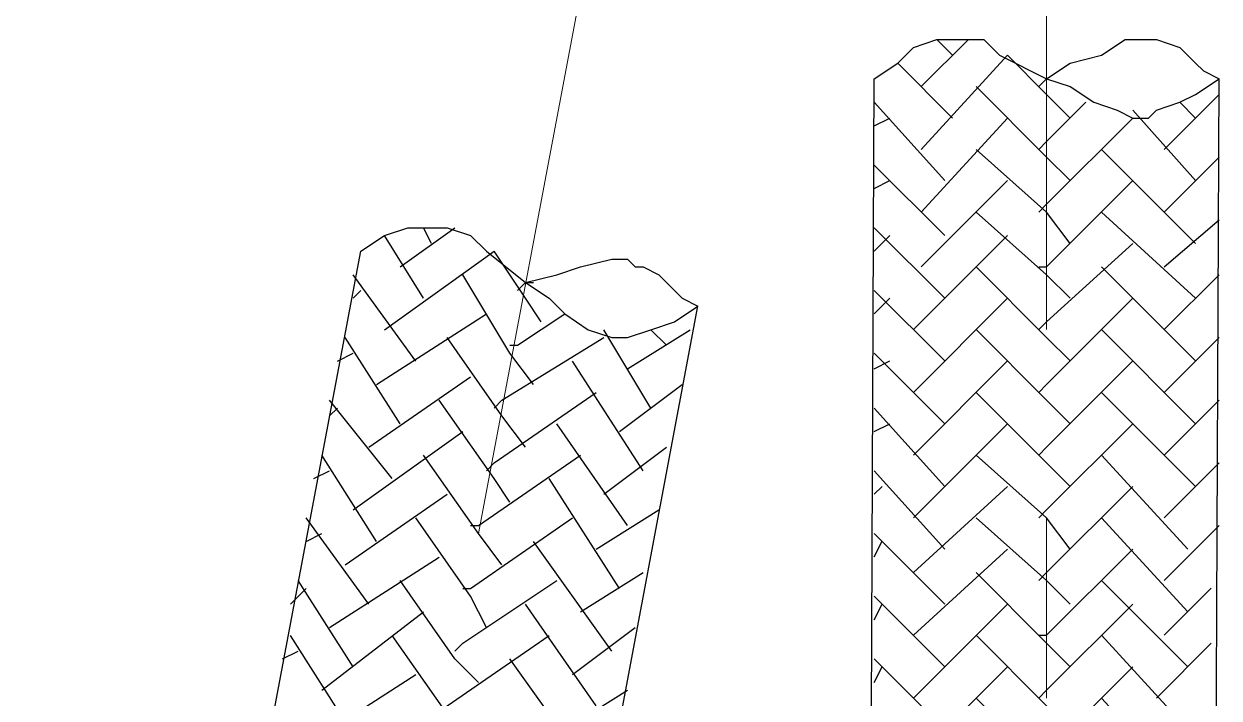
# Model space of a CAD drawing. Extents: x 0 to 1128, y 0 to 827.
# Drawn here: x 360.21 to 403.23, y 189.57 to 213.81 of the extents above; entities that cross this region are included whole.
import ezdxf

# ---------------------------------------------------------------- set-up
doc = ezdxf.new("R2010")
doc.units = 0
doc.header["$LTSCALE"] = 4
doc.header["$MEASUREMENT"] = 0
doc.linetypes.add('CENTER2', pattern=[28.575, 19.05, -3.175, 3.175, -3.175])
doc.layers.get('0').update_dxf_attribs({"linetype": 'CONTINUOUS'})
doc.layers.add('Cneter', color=1, linetype='CENTER2', lineweight=13)

msp = doc.modelspace()

# ---------------------------------------------------------------- linework, layer by layer
for points, knots in [([(390.816, 211.839), (390.816, 211.839), (391.661, 212.404), (391.661, 212.404), (391.661, 212.404), (391.661, 212.404), (392.226, 212.969), (392.226, 212.969), (392.226, 212.969), (392.226, 212.969), (393.072, 213.25), (393.072, 213.25), (393.072, 213.25), (393.072, 213.25), (393.353, 213.25), (393.353, 213.25), (393.353, 213.25), (393.353, 213.25), (393.918, 213.25), (393.918, 213.25), (393.918, 213.25), (393.918, 213.25), (394.763, 213.25), (394.763, 213.25), (394.763, 213.25), (394.763, 213.25), (395.328, 212.685), (395.328, 212.685), (395.328, 212.685), (395.328, 212.685), (397.02, 211.839), (397.02, 211.839), (397.02, 211.839), (397.02, 211.839), (397.867, 211.559), (397.867, 211.559), (397.867, 211.559), (397.867, 211.559), (398.713, 210.994), (398.713, 210.994), (398.713, 210.994), (398.713, 210.994), (399.559, 210.713), (399.559, 210.713), (399.559, 210.713), (399.559, 210.713), (400.124, 210.428), (400.124, 210.428), (400.124, 210.428), (400.124, 210.428), (400.689, 210.428), (400.689, 210.428), (400.689, 210.428), (400.689, 210.428), (400.969, 210.713), (400.969, 210.713), (400.969, 210.713), (400.969, 210.713), (401.815, 210.994), (401.815, 210.994), (401.815, 210.994), (401.815, 210.994), (402.38, 211.276), (402.38, 211.276), (402.38, 211.276), (402.38, 211.276), (403.226, 211.839), (403.226, 211.839)], [0, 0, 0, 0, 0.058824, 0.058824, 0.058824, 0.058824, 0.117647, 0.117647, 0.117647, 0.117647, 0.176471, 0.176471, 0.176471, 0.176471, 0.235294, 0.235294, 0.235294, 0.235294, 0.294118, 0.294118, 0.294118, 0.294118, 0.352941, 0.352941, 0.352941, 0.352941, 0.411765, 0.411765, 0.411765, 0.411765, 0.470588, 0.470588, 0.470588, 0.470588, 0.529412, 0.529412, 0.529412, 0.529412, 0.588235, 0.588235, 0.588235, 0.588235, 0.647059, 0.647059, 0.647059, 0.647059, 0.705882, 0.705882, 0.705882, 0.705882, 0.764706, 0.764706, 0.764706, 0.764706, 0.823529, 0.823529, 0.823529, 0.823529, 0.882353, 0.882353, 0.882353, 0.882353, 0.941176, 0.941176, 0.941176, 0.941176, 1, 1, 1, 1]), ([(397.02, 211.839), (397.02, 211.839), (397.867, 212.404), (397.867, 212.404), (397.867, 212.404), (397.867, 212.404), (398.996, 212.685), (398.996, 212.685), (398.996, 212.685), (398.996, 212.685), (399.841, 213.25), (399.841, 213.25), (399.841, 213.25), (399.841, 213.25), (400.124, 213.25), (400.124, 213.25), (400.124, 213.25), (400.124, 213.25), (400.404, 213.25), (400.404, 213.25), (400.404, 213.25), (400.404, 213.25), (400.689, 213.25), (400.689, 213.25), (400.689, 213.25), (400.689, 213.25), (400.969, 213.25), (400.969, 213.25), (400.969, 213.25), (400.969, 213.25), (401.815, 212.969), (401.815, 212.969), (401.815, 212.969), (401.815, 212.969), (402.38, 212.404), (402.38, 212.404), (402.38, 212.404), (402.38, 212.404), (402.661, 212.124), (402.661, 212.124), (402.661, 212.124), (402.661, 212.124), (403.226, 211.839), (403.226, 211.839)], [0, 0, 0, 0, 0.090909, 0.090909, 0.090909, 0.090909, 0.181818, 0.181818, 0.181818, 0.181818, 0.272727, 0.272727, 0.272727, 0.272727, 0.363636, 0.363636, 0.363636, 0.363636, 0.454545, 0.454545, 0.454545, 0.454545, 0.545455, 0.545455, 0.545455, 0.545455, 0.636364, 0.636364, 0.636364, 0.636364, 0.727273, 0.727273, 0.727273, 0.727273, 0.818182, 0.818182, 0.818182, 0.818182, 0.909091, 0.909091, 0.909091, 0.909091, 1, 1, 1, 1]), ([(397.867, 210.428), (397.867, 210.428), (397.02, 211.276), (397.02, 211.276), (397.02, 211.276), (397.02, 211.276), (395.611, 212.685), (395.611, 212.685)], [0, 0, 0, 0, 0.5, 0.5, 0.5, 0.5, 1, 1, 1, 1]), ([(397.867, 208.176), (397.867, 208.176), (397.02, 209.022), (397.02, 209.022), (397.02, 209.022), (397.02, 209.022), (394.483, 211.559), (394.483, 211.559)], [0, 0, 0, 0, 0.5, 0.5, 0.5, 0.5, 1, 1, 1, 1]), ([(396.739, 209.302), (396.739, 209.302), (397.02, 209.583), (397.02, 209.583), (397.02, 209.583), (397.02, 209.583), (398.43, 210.994), (398.43, 210.994)], [0, 0, 0, 0, 0.5, 0.5, 0.5, 0.5, 1, 1, 1, 1]), ([(396.739, 207.046), (396.739, 207.046), (397.02, 207.329), (397.02, 207.329), (397.02, 207.329), (397.02, 207.329), (400.124, 210.428), (400.124, 210.428)], [0, 0, 0, 0, 0.5, 0.5, 0.5, 0.5, 1, 1, 1, 1]), ([(397.867, 205.92), (397.867, 205.92), (397.02, 207.046), (397.02, 207.046), (397.02, 207.046), (397.02, 207.046), (394.483, 209.302), (394.483, 209.302)], [0, 0, 0, 0, 0.5, 0.5, 0.5, 0.5, 1, 1, 1, 1]), ([(396.739, 205.074), (396.739, 205.074), (397.02, 205.074), (397.02, 205.074), (397.02, 205.074), (397.02, 205.074), (400.124, 208.176), (400.124, 208.176)], [0, 0, 0, 0, 0.5, 0.5, 0.5, 0.5, 1, 1, 1, 1]), ([(397.867, 203.944), (397.867, 203.944), (397.02, 204.79), (397.02, 204.79), (397.02, 204.79), (397.02, 204.79), (394.483, 207.046), (394.483, 207.046)], [0, 0, 0, 0, 0.5, 0.5, 0.5, 0.5, 1, 1, 1, 1]), ([(372.342, 205.635), (372.342, 205.635), (373.189, 206.2), (373.189, 206.2), (373.189, 206.2), (373.189, 206.2), (374.035, 206.483), (374.035, 206.483), (374.035, 206.483), (374.035, 206.483), (374.6, 206.483), (374.6, 206.483), (374.6, 206.483), (374.6, 206.483), (375.163, 206.483), (375.163, 206.483), (375.163, 206.483), (375.163, 206.483), (375.446, 206.483), (375.446, 206.483), (375.446, 206.483), (375.446, 206.483), (376.291, 206.2), (376.291, 206.2), (376.291, 206.2), (376.291, 206.2), (376.857, 205.635), (376.857, 205.635), (376.857, 205.635), (376.857, 205.635), (378.265, 204.509), (378.265, 204.509), (378.265, 204.509), (378.265, 204.509), (379.113, 203.944), (379.113, 203.944), (379.113, 203.944), (379.113, 203.944), (379.676, 203.381), (379.676, 203.381), (379.676, 203.381), (379.676, 203.381), (380.522, 202.816), (380.522, 202.816), (380.522, 202.816), (380.522, 202.816), (381.367, 202.533), (381.367, 202.533), (381.367, 202.533), (381.367, 202.533), (381.65, 202.533), (381.65, 202.533), (381.65, 202.533), (381.65, 202.533), (381.932, 202.533), (381.932, 202.533), (381.932, 202.533), (381.932, 202.533), (382.778, 202.816), (382.778, 202.816), (382.778, 202.816), (382.778, 202.816), (383.624, 203.098), (383.624, 203.098), (383.624, 203.098), (383.624, 203.098), (384.469, 203.663), (384.469, 203.663)], [0, 0, 0, 0, 0.058824, 0.058824, 0.058824, 0.058824, 0.117647, 0.117647, 0.117647, 0.117647, 0.176471, 0.176471, 0.176471, 0.176471, 0.235294, 0.235294, 0.235294, 0.235294, 0.294118, 0.294118, 0.294118, 0.294118, 0.352941, 0.352941, 0.352941, 0.352941, 0.411765, 0.411765, 0.411765, 0.411765, 0.470588, 0.470588, 0.470588, 0.470588, 0.529412, 0.529412, 0.529412, 0.529412, 0.588235, 0.588235, 0.588235, 0.588235, 0.647059, 0.647059, 0.647059, 0.647059, 0.705882, 0.705882, 0.705882, 0.705882, 0.764706, 0.764706, 0.764706, 0.764706, 0.823529, 0.823529, 0.823529, 0.823529, 0.882353, 0.882353, 0.882353, 0.882353, 0.941176, 0.941176, 0.941176, 0.941176, 1, 1, 1, 1]), ([(378.828, 203.098), (378.828, 203.098), (378.265, 203.944), (378.265, 203.944), (378.265, 203.944), (378.265, 203.944), (377.137, 205.635), (377.137, 205.635)], [0, 0, 0, 0, 0.5, 0.5, 0.5, 0.5, 1, 1, 1, 1]), ([(396.739, 202.818), (396.739, 202.818), (397.02, 203.098), (397.02, 203.098), (397.02, 203.098), (397.02, 203.098), (400.124, 205.92), (400.124, 205.92)], [0, 0, 0, 0, 0.5, 0.5, 0.5, 0.5, 1, 1, 1, 1]), ([(378.265, 204.509), (378.265, 204.509), (379.393, 204.79), (379.393, 204.79), (379.393, 204.79), (379.393, 204.79), (380.239, 205.072), (380.239, 205.072), (380.239, 205.072), (380.239, 205.072), (381.367, 205.355), (381.367, 205.355), (381.367, 205.355), (381.367, 205.355), (381.65, 205.355), (381.65, 205.355), (381.65, 205.355), (381.65, 205.355), (381.932, 205.355), (381.932, 205.355), (381.932, 205.355), (381.932, 205.355), (382.215, 205.072), (382.215, 205.072), (382.215, 205.072), (382.215, 205.072), (382.495, 205.072), (382.495, 205.072), (382.495, 205.072), (382.495, 205.072), (383.061, 204.79), (383.061, 204.79), (383.061, 204.79), (383.061, 204.79), (383.624, 204.227), (383.624, 204.227), (383.624, 204.227), (383.624, 204.227), (383.906, 203.944), (383.906, 203.944), (383.906, 203.944), (383.906, 203.944), (384.469, 203.663), (384.469, 203.663)], [0, 0, 0, 0, 0.090909, 0.090909, 0.090909, 0.090909, 0.181818, 0.181818, 0.181818, 0.181818, 0.272727, 0.272727, 0.272727, 0.272727, 0.363636, 0.363636, 0.363636, 0.363636, 0.454545, 0.454545, 0.454545, 0.454545, 0.545455, 0.545455, 0.545455, 0.545455, 0.636364, 0.636364, 0.636364, 0.636364, 0.727273, 0.727273, 0.727273, 0.727273, 0.818182, 0.818182, 0.818182, 0.818182, 0.909091, 0.909091, 0.909091, 0.909091, 1, 1, 1, 1]), ([(378.548, 200.842), (378.548, 200.842), (377.702, 201.97), (377.702, 201.97), (377.702, 201.97), (377.702, 201.97), (376.011, 204.79), (376.011, 204.79)], [0, 0, 0, 0, 0.5, 0.5, 0.5, 0.5, 1, 1, 1, 1]), ([(397.867, 201.69), (397.867, 201.69), (397.02, 202.535), (397.02, 202.535), (397.02, 202.535), (397.02, 202.535), (394.483, 205.074), (394.483, 205.074)], [0, 0, 0, 0, 0.5, 0.5, 0.5, 0.5, 1, 1, 1, 1]), ([(377.983, 204.227), (377.983, 204.227), (378.265, 204.509), (378.265, 204.509), (378.265, 204.509), (378.265, 204.509), (378.548, 204.509), (378.548, 204.509)], [0, 0, 0, 0, 0.5, 0.5, 0.5, 0.5, 1, 1, 1, 1]), ([(396.739, 200.561), (396.739, 200.561), (397.02, 200.844), (397.02, 200.844), (397.02, 200.844), (397.02, 200.844), (400.124, 203.944), (400.124, 203.944)], [0, 0, 0, 0, 0.5, 0.5, 0.5, 0.5, 1, 1, 1, 1]), ([(377.702, 202.253), (377.702, 202.253), (377.983, 202.253), (377.983, 202.253), (377.983, 202.253), (377.983, 202.253), (379.676, 203.381), (379.676, 203.381)], [0, 0, 0, 0, 0.5, 0.5, 0.5, 0.5, 1, 1, 1, 1]), ([(397.867, 199.433), (397.867, 199.433), (397.02, 200.279), (397.02, 200.279), (397.02, 200.279), (397.02, 200.279), (394.483, 202.818), (394.483, 202.818)], [0, 0, 0, 0, 0.5, 0.5, 0.5, 0.5, 1, 1, 1, 1]), ([(378.265, 198.586), (378.265, 198.586), (377.418, 199.716), (377.418, 199.716), (377.418, 199.716), (377.418, 199.716), (375.446, 202.533), (375.446, 202.533)], [0, 0, 0, 0, 0.5, 0.5, 0.5, 0.5, 1, 1, 1, 1]), ([(377.137, 199.996), (377.137, 199.996), (377.418, 200.279), (377.418, 200.279), (377.418, 200.279), (377.418, 200.279), (381.085, 202.533), (381.085, 202.533)], [0, 0, 0, 0, 0.5, 0.5, 0.5, 0.5, 1, 1, 1, 1]), ([(396.739, 198.307), (396.739, 198.307), (397.02, 198.588), (397.02, 198.588), (397.02, 198.588), (397.02, 198.588), (400.124, 201.69), (400.124, 201.69)], [0, 0, 0, 0, 0.5, 0.5, 0.5, 0.5, 1, 1, 1, 1]), ([(376.857, 197.74), (376.857, 197.74), (377.137, 198.025), (377.137, 198.025), (377.137, 198.025), (377.137, 198.025), (380.804, 200.561), (380.804, 200.561)], [0, 0, 0, 0, 0.5, 0.5, 0.5, 0.5, 1, 1, 1, 1]), ([(397.867, 197.177), (397.867, 197.177), (397.02, 198.025), (397.02, 198.025), (397.02, 198.025), (397.02, 198.025), (394.483, 200.561), (394.483, 200.561)], [0, 0, 0, 0, 0.5, 0.5, 0.5, 0.5, 1, 1, 1, 1]), ([(377.702, 196.614), (377.702, 196.614), (377.137, 197.459), (377.137, 197.459), (377.137, 197.459), (377.137, 197.459), (375.163, 200.279), (375.163, 200.279)], [0, 0, 0, 0, 0.5, 0.5, 0.5, 0.5, 1, 1, 1, 1]), ([(396.739, 196.051), (396.739, 196.051), (397.02, 196.331), (397.02, 196.331), (397.02, 196.331), (397.02, 196.331), (400.124, 199.433), (400.124, 199.433)], [0, 0, 0, 0, 0.5, 0.5, 0.5, 0.5, 1, 1, 1, 1]), ([(377.418, 194.357), (377.418, 194.357), (376.572, 195.484), (376.572, 195.484), (376.572, 195.484), (376.572, 195.484), (374.6, 198.305), (374.6, 198.305)], [0, 0, 0, 0, 0.5, 0.5, 0.5, 0.5, 1, 1, 1, 1]), ([(376.291, 195.768), (376.291, 195.768), (376.572, 195.768), (376.572, 195.768), (376.572, 195.768), (376.572, 195.768), (380.239, 198.305), (380.239, 198.305)], [0, 0, 0, 0, 0.5, 0.5, 0.5, 0.5, 1, 1, 1, 1]), ([(397.867, 194.923), (397.867, 194.923), (397.02, 196.051), (397.02, 196.051), (397.02, 196.051), (397.02, 196.051), (394.483, 198.307), (394.483, 198.307)], [0, 0, 0, 0, 0.5, 0.5, 0.5, 0.5, 1, 1, 1, 1]), ([(396.739, 193.794), (396.739, 193.794), (397.02, 194.077), (397.02, 194.077), (397.02, 194.077), (397.02, 194.077), (400.124, 197.177), (400.124, 197.177)], [0, 0, 0, 0, 0.5, 0.5, 0.5, 0.5, 1, 1, 1, 1]), ([(376.857, 192.101), (376.857, 192.101), (376.291, 193.231), (376.291, 193.231), (376.291, 193.231), (376.291, 193.231), (374.316, 196.049), (374.316, 196.049)], [0, 0, 0, 0, 0.5, 0.5, 0.5, 0.5, 1, 1, 1, 1]), ([(376.011, 193.512), (376.011, 193.512), (376.291, 193.512), (376.291, 193.512), (376.291, 193.512), (376.291, 193.512), (379.959, 196.049), (379.959, 196.049)], [0, 0, 0, 0, 0.5, 0.5, 0.5, 0.5, 1, 1, 1, 1]), ([(397.867, 192.949), (397.867, 192.949), (397.02, 193.794), (397.02, 193.794), (397.02, 193.794), (397.02, 193.794), (394.483, 196.051), (394.483, 196.051)], [0, 0, 0, 0, 0.5, 0.5, 0.5, 0.5, 1, 1, 1, 1]), ([(396.739, 191.823), (396.739, 191.823), (397.02, 191.823), (397.02, 191.823), (397.02, 191.823), (397.02, 191.823), (400.124, 194.923), (400.124, 194.923)], [0, 0, 0, 0, 0.5, 0.5, 0.5, 0.5, 1, 1, 1, 1]), ([(397.867, 190.692), (397.867, 190.692), (397.02, 191.538), (397.02, 191.538), (397.02, 191.538), (397.02, 191.538), (394.483, 194.077), (394.483, 194.077)], [0, 0, 0, 0, 0.5, 0.5, 0.5, 0.5, 1, 1, 1, 1]), ([(376.572, 190.129), (376.572, 190.129), (375.726, 190.975), (375.726, 190.975), (375.726, 190.975), (375.726, 190.975), (373.753, 193.792), (373.753, 193.792)], [0, 0, 0, 0, 0.5, 0.5, 0.5, 0.5, 1, 1, 1, 1]), ([(375.726, 191.255), (375.726, 191.255), (376.011, 191.538), (376.011, 191.538), (376.011, 191.538), (376.011, 191.538), (379.393, 193.792), (379.393, 193.792)], [0, 0, 0, 0, 0.5, 0.5, 0.5, 0.5, 1, 1, 1, 1]), ([(396.739, 189.566), (396.739, 189.566), (397.02, 189.847), (397.02, 189.847), (397.02, 189.847), (397.02, 189.847), (400.124, 192.949), (400.124, 192.949)], [0, 0, 0, 0, 0.5, 0.5, 0.5, 0.5, 1, 1, 1, 1]), ([(376.011, 187.873), (376.011, 187.873), (375.446, 188.999), (375.446, 188.999), (375.446, 188.999), (375.446, 188.999), (373.47, 191.821), (373.47, 191.821)], [0, 0, 0, 0, 0.5, 0.5, 0.5, 0.5, 1, 1, 1, 1]), ([(375.163, 188.999), (375.163, 188.999), (375.446, 189.284), (375.446, 189.284), (375.446, 189.284), (375.446, 189.284), (379.113, 191.821), (379.113, 191.821)], [0, 0, 0, 0, 0.5, 0.5, 0.5, 0.5, 1, 1, 1, 1]), ([(397.867, 188.436), (397.867, 188.436), (397.02, 189.282), (397.02, 189.282), (397.02, 189.282), (397.02, 189.282), (394.483, 191.823), (394.483, 191.823)], [0, 0, 0, 0, 0.5, 0.5, 0.5, 0.5, 1, 1, 1, 1]), ([(396.739, 187.31), (396.739, 187.31), (397.02, 187.59), (397.02, 187.59), (397.02, 187.59), (397.02, 187.59), (400.124, 190.692), (400.124, 190.692)], [0, 0, 0, 0, 0.5, 0.5, 0.5, 0.5, 1, 1, 1, 1]), ([(397.867, 186.182), (397.867, 186.182), (397.02, 187.027), (397.02, 187.027), (397.02, 187.027), (397.02, 187.027), (394.483, 189.566), (394.483, 189.566)], [0, 0, 0, 0, 0.5, 0.5, 0.5, 0.5, 1, 1, 1, 1])]:
    msp.add_open_spline(points, degree=3, knots=knots)
for points in [[(392.507, 211.559), (392.507, 211.559), (394.202, 213.25), (394.202, 213.25)], [(393.637, 212.685), (393.637, 212.685), (393.072, 213.25), (393.072, 213.25)], [(392.507, 209.302), (392.507, 209.302), (395.611, 212.685), (395.611, 212.685)], [(393.637, 210.428), (393.637, 210.428), (391.661, 212.404), (391.661, 212.404)], [(390.535, 146.427), (390.535, 146.427), (390.816, 211.839), (390.816, 211.839)], [(396.739, 211.559), (396.739, 211.559), (397.02, 211.839), (397.02, 211.839)], [(402.945, 146.427), (402.945, 146.427), (403.226, 211.839), (403.226, 211.839)], [(401.252, 209.302), (401.252, 209.302), (403.226, 211.276), (403.226, 211.276)], [(393.353, 208.176), (393.353, 208.176), (390.816, 210.994), (390.816, 210.994)], [(402.38, 210.428), (402.38, 210.428), (401.815, 210.994), (401.815, 210.994)], [(390.816, 210.148), (390.816, 210.148), (391.381, 210.428), (391.381, 210.428)], [(392.507, 207.046), (392.507, 207.046), (395.611, 210.428), (395.611, 210.428)], [(402.38, 208.176), (402.38, 208.176), (400.124, 210.713), (400.124, 210.713)], [(402.38, 205.92), (402.38, 205.92), (398.996, 209.302), (398.996, 209.302)], [(393.353, 206.2), (393.353, 206.2), (390.816, 208.737), (390.816, 208.737)], [(401.252, 207.046), (401.252, 207.046), (403.226, 209.022), (403.226, 209.022)], [(390.816, 207.892), (390.816, 207.892), (391.381, 208.176), (391.381, 208.176)], [(392.507, 205.074), (392.507, 205.074), (395.611, 208.176), (395.611, 208.176)], [(402.38, 203.944), (402.38, 203.944), (398.996, 207.046), (398.996, 207.046)], [(373.753, 205.072), (373.753, 205.072), (375.726, 206.483), (375.726, 206.483)], [(374.881, 205.918), (374.881, 205.918), (374.6, 206.483), (374.6, 206.483)], [(393.353, 203.944), (393.353, 203.944), (390.816, 206.483), (390.816, 206.483)], [(401.252, 205.074), (401.252, 205.074), (403.226, 206.765), (403.226, 206.765)], [(374.6, 203.944), (374.6, 203.944), (373.189, 206.2), (373.189, 206.2)], [(390.816, 205.637), (390.816, 205.637), (391.381, 206.2), (391.381, 206.2)], [(392.226, 202.818), (392.226, 202.818), (395.611, 206.2), (395.611, 206.2)], [(360.214, 141.349), (360.214, 141.349), (372.342, 205.635), (372.342, 205.635)], [(373.189, 202.816), (373.189, 202.816), (377.137, 205.635), (377.137, 205.635)], [(374.316, 201.688), (374.316, 201.688), (372.061, 204.79), (372.061, 204.79)], [(402.38, 201.69), (402.38, 201.69), (398.996, 205.074), (398.996, 205.074)], [(401.252, 202.818), (401.252, 202.818), (403.226, 204.79), (403.226, 204.79)], [(372.061, 203.944), (372.061, 203.944), (372.342, 204.227), (372.342, 204.227)], [(393.353, 201.69), (393.353, 201.69), (390.816, 204.227), (390.816, 204.227)], [(390.816, 203.381), (390.816, 203.381), (391.381, 203.944), (391.381, 203.944)], [(392.226, 200.561), (392.226, 200.561), (395.611, 203.944), (395.611, 203.944)], [(372.342, 139.093), (372.342, 139.093), (384.469, 203.663), (384.469, 203.663)], [(372.907, 200.842), (372.907, 200.842), (376.857, 203.381), (376.857, 203.381)], [(382.778, 199.996), (382.778, 199.996), (381.085, 202.816), (381.085, 202.816)], [(381.932, 201.407), (381.932, 201.407), (384.189, 202.816), (384.189, 202.816)], [(383.343, 202.253), (383.343, 202.253), (382.778, 202.816), (382.778, 202.816)], [(402.38, 199.433), (402.38, 199.433), (398.996, 202.818), (398.996, 202.818)], [(373.753, 199.433), (373.753, 199.433), (371.779, 202.533), (371.779, 202.533)], [(401.252, 200.561), (401.252, 200.561), (403.226, 202.535), (403.226, 202.535)], [(371.496, 201.688), (371.496, 201.688), (372.061, 201.97), (372.061, 201.97)], [(393.353, 199.433), (393.353, 199.433), (390.816, 201.972), (390.816, 201.972)], [(382.495, 197.74), (382.495, 197.74), (379.959, 201.688), (379.959, 201.688)], [(390.816, 201.407), (390.816, 201.407), (391.381, 201.69), (391.381, 201.69)], [(392.226, 198.307), (392.226, 198.307), (395.611, 201.69), (395.611, 201.69)], [(372.624, 198.586), (372.624, 198.586), (376.291, 201.125), (376.291, 201.125)], [(381.65, 199.151), (381.65, 199.151), (383.906, 200.842), (383.906, 200.842)], [(402.38, 197.177), (402.38, 197.177), (398.996, 200.561), (398.996, 200.561)], [(373.47, 197.459), (373.47, 197.459), (371.214, 200.279), (371.214, 200.279)], [(401.252, 198.307), (401.252, 198.307), (403.226, 200.279), (403.226, 200.279)], [(371.214, 199.716), (371.214, 199.716), (371.496, 199.996), (371.496, 199.996)], [(393.353, 197.177), (393.353, 197.177), (390.816, 199.998), (390.816, 199.998)], [(372.061, 196.333), (372.061, 196.333), (376.011, 199.151), (376.011, 199.151)], [(381.932, 195.768), (381.932, 195.768), (379.393, 199.433), (379.393, 199.433)], [(390.816, 199.153), (390.816, 199.153), (391.381, 199.433), (391.381, 199.433)], [(392.226, 196.051), (392.226, 196.051), (395.611, 199.433), (395.611, 199.433)], [(372.907, 195.203), (372.907, 195.203), (370.933, 198.305), (370.933, 198.305)], [(381.085, 196.894), (381.085, 196.894), (383.343, 198.586), (383.343, 198.586)], [(402.098, 194.923), (402.098, 194.923), (398.996, 198.307), (398.996, 198.307)], [(401.252, 196.051), (401.252, 196.051), (403.226, 198.025), (403.226, 198.025)], [(370.651, 197.459), (370.651, 197.459), (371.214, 197.74), (371.214, 197.74)], [(381.65, 193.512), (381.65, 193.512), (379.113, 197.459), (379.113, 197.459)], [(393.353, 194.923), (393.353, 194.923), (390.816, 197.742), (390.816, 197.742)], [(390.816, 196.896), (390.816, 196.896), (391.098, 197.177), (391.098, 197.177)], [(392.226, 194.077), (392.226, 194.077), (395.611, 197.177), (395.611, 197.177)], [(371.779, 194.357), (371.779, 194.357), (375.446, 196.894), (375.446, 196.894)], [(380.804, 194.923), (380.804, 194.923), (383.061, 196.333), (383.061, 196.333)], [(372.624, 192.947), (372.624, 192.947), (370.368, 196.049), (370.368, 196.049)], [(402.098, 192.668), (402.098, 192.668), (398.996, 196.051), (398.996, 196.051)], [(401.252, 193.794), (401.252, 193.794), (403.226, 195.768), (403.226, 195.768)], [(370.368, 195.203), (370.368, 195.203), (370.933, 195.484), (370.933, 195.484)], [(393.353, 192.949), (393.353, 192.949), (390.816, 195.486), (390.816, 195.486)], [(381.367, 191.255), (381.367, 191.255), (378.548, 195.203), (378.548, 195.203)], [(390.816, 194.64), (390.816, 194.64), (391.098, 195.205), (391.098, 195.205)], [(392.226, 191.823), (392.226, 191.823), (395.611, 194.923), (395.611, 194.923)], [(371.214, 192.101), (371.214, 192.101), (375.163, 194.638), (375.163, 194.638)], [(380.239, 192.666), (380.239, 192.666), (382.495, 194.077), (382.495, 194.077)], [(372.061, 190.692), (372.061, 190.692), (370.085, 193.792), (370.085, 193.792)], [(402.098, 190.692), (402.098, 190.692), (398.996, 193.794), (398.996, 193.794)], [(369.805, 192.947), (369.805, 192.947), (370.368, 193.512), (370.368, 193.512)], [(393.353, 190.692), (393.353, 190.692), (390.816, 193.229), (390.816, 193.229)], [(401.252, 191.823), (401.252, 191.823), (402.945, 193.514), (402.945, 193.514)], [(380.804, 189.284), (380.804, 189.284), (378.265, 192.947), (378.265, 192.947)], [(390.816, 192.384), (390.816, 192.384), (391.098, 192.949), (391.098, 192.949)], [(392.226, 189.566), (392.226, 189.566), (395.611, 192.949), (395.611, 192.949)], [(370.933, 189.847), (370.933, 189.847), (374.6, 192.666), (374.6, 192.666)], [(379.959, 190.41), (379.959, 190.41), (382.215, 192.101), (382.215, 192.101)], [(371.779, 188.719), (371.779, 188.719), (369.805, 191.821), (369.805, 191.821)], [(402.098, 188.436), (402.098, 188.436), (398.996, 191.823), (398.996, 191.823)], [(400.969, 189.566), (400.969, 189.566), (402.945, 191.538), (402.945, 191.538)], [(369.522, 190.975), (369.522, 190.975), (370.085, 191.255), (370.085, 191.255)], [(380.522, 187.027), (380.522, 187.027), (377.702, 190.975), (377.702, 190.975)], [(393.353, 188.436), (393.353, 188.436), (390.816, 190.977), (390.816, 190.977)], [(390.816, 190.127), (390.816, 190.127), (391.098, 190.692), (391.098, 190.692)], [(392.226, 187.31), (392.226, 187.31), (395.611, 190.692), (395.611, 190.692)], [(370.368, 187.873), (370.368, 187.873), (374.316, 190.41), (374.316, 190.41)], [(379.676, 188.436), (379.676, 188.436), (381.932, 189.847), (381.932, 189.847)], [(402.098, 186.182), (402.098, 186.182), (398.996, 189.566), (398.996, 189.566)]]:
    msp.add_open_spline(points, degree=3)
at = {"layer": 'Cneter', "lineweight": 5, "ltscale": 0.5}
for points in [[(397.02, 202.818), (397.02, 202.818), (397.02, 228.477), (397.02, 228.477)], [(376.572, 195.484), (376.572, 195.484), (381.367, 220.863), (381.367, 220.863)], [(397.02, 189.566), (397.02, 189.566), (397.02, 196.051), (397.02, 196.051)]]:
    msp.add_open_spline(points, degree=3, dxfattribs=at)

doc.saveas('drawing.dxf')
